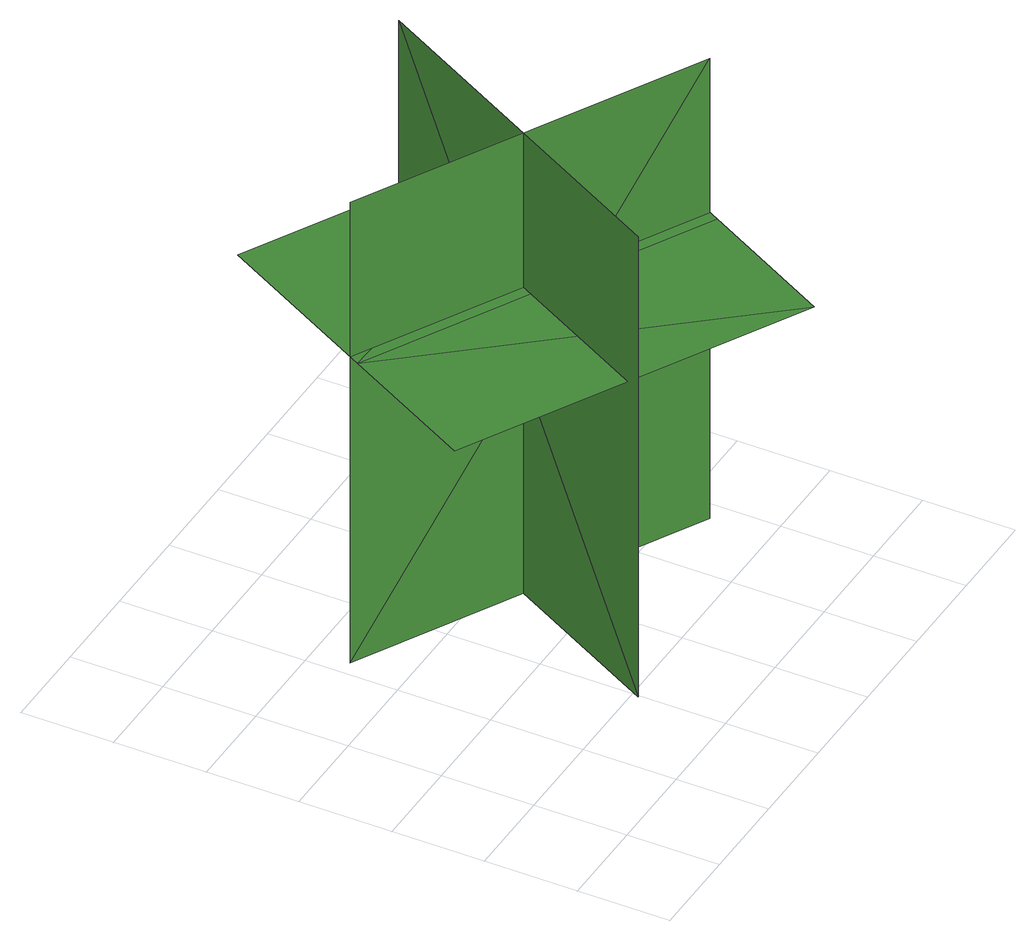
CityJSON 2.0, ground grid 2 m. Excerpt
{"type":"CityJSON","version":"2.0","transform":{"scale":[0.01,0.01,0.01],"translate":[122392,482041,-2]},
"CityObjects":{
"tree1":{"type":"SolitaryVegetationObject","geometry":[{"type":"MultiSurface","lod":"1","boundaries":[[[0,1,2]],[[0,2,3]],[[4,5,6]],[[4,6,7]],[[8,9,10]],[[8,10,11]],[[8,9,12]],[[8,12,13]]]}]}
},
"vertices":[
[235,721,23],[959,331,23],[959,331,1120],[235,721,1120],[397,186,23],[787,910,23],[787,910,1120],[397,186,1120],[223,698,753],[947,308,753],[1142,671,753],[418,1061,753],[789,15,753],[65,405,753]
]}
